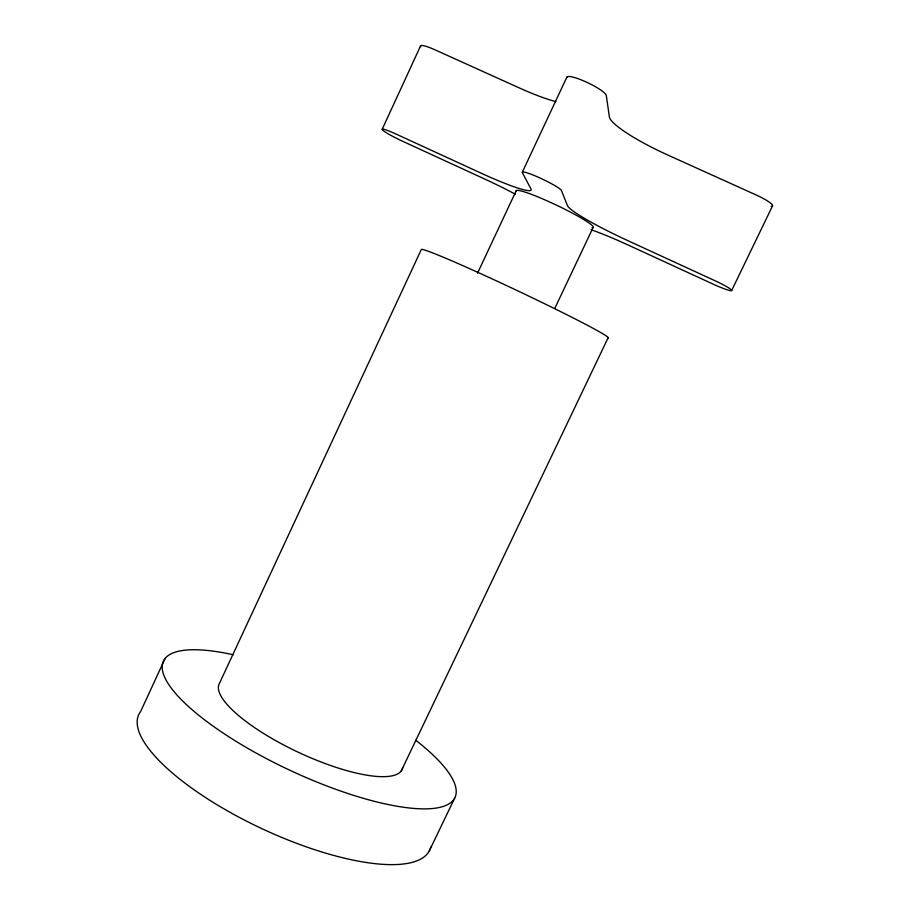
<?xml version="1.0" encoding="UTF-8"?>
<svg xmlns="http://www.w3.org/2000/svg" width="910" height="910" viewBox="0 0 910 910"><rect width="100%" height="100%" fill="white"/><g stroke="black" fill="none" stroke-linecap="round" stroke-linejoin="round"><path stroke-width="1.36" d="M382.234 129.174L420.647 45.727M165.108 658.487L140.652 711.461A160.456 51.369 25 0 0 262.137 828.771A160.456 51.369 25 0 0 430.703 847.096M522.306 172.195L566.896 77.088M477.534 273.171L516.209 190.702M554.838 308.285L593.104 227.545M401.31 770.815L608.164 337.667M429.292 850.884L454.727 798.024M591.056 229.73A58.661 5.551 25.1 0 1 628.116 245.017L713.11 284.125A19.531 1.945 24.7 0 0 731.663 290.517L772.544 205.887M555.794 101.59A64.985 10.92 26.1 0 1 519.746 88.133L434.98 49.822A19.212 3.003 26.5 0 0 420.716 46.808M515.333 194.194A58.092 5.426 25.6 0 0 484.564 178.963L402.493 141.198A19.121 1.843 26 0 1 382.416 129.88A19.121 1.843 26 0 1 396.123 134.088L480.252 172.775A64.678 6.7 25.8 0 0 530.917 188.859L522.363 172.65A21.703 2.434 25.5 0 1 540.301 178.132A21.703 2.434 25.5 0 1 561.47 190.565L567.476 205.66A65.292 6.882 25.1 0 0 627.468 240.468L714.668 280.564A19.531 1.945 24.7 0 1 731.663 290.517M771.191 206.343A19.622 3.162 24.3 0 0 755.96 194.876L668.088 155.166A65.611 11.216 24.9 0 1 609.381 116.901L606.288 95.482A21.817 3.97 25.6 0 0 585.596 81.729A21.817 3.97 25.6 0 0 566.85 77.748M516.334 191.498A42.679 4.232 25.4 0 1 558.012 205.899A42.679 4.232 25.4 0 1 591.955 227.727M607.493 338.008A103.376 3.822 25.3 0 0 519.951 291.894A103.376 3.822 25.3 0 0 421.307 249.556L219.515 683.239A100.976 28.312 25.1 0 0 300.22 753.15A100.976 28.312 25.1 0 0 402.652 767.756M415.745 740.251A160.933 45.272 25.1 0 1 402.573 807.113A160.933 45.272 25.1 0 1 189.143 707.115A160.933 45.272 25.1 0 1 233.279 654.756"/></g></svg>
